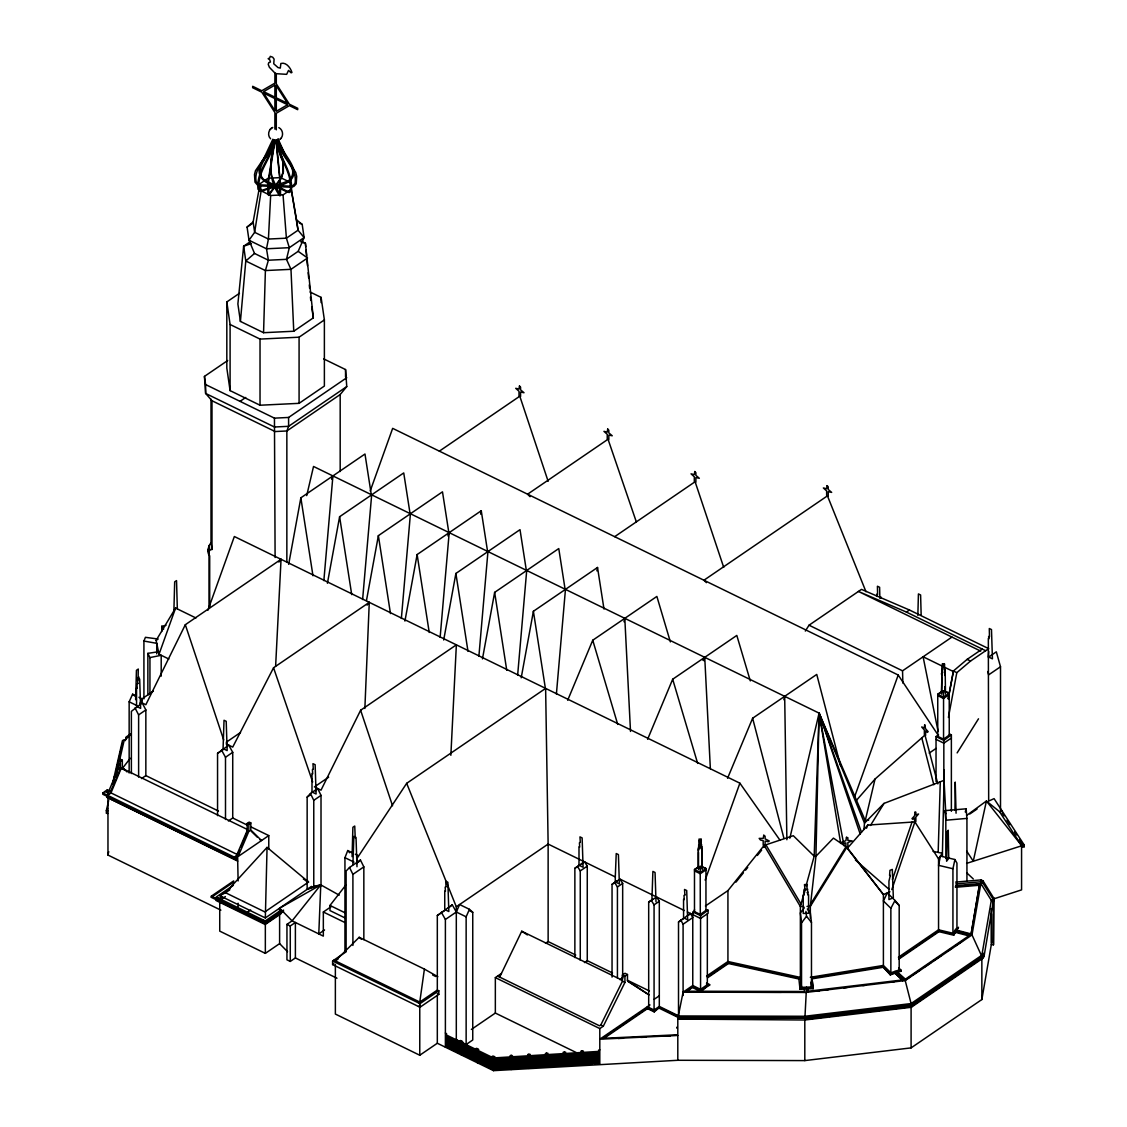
<?xml version="1.0" encoding="UTF-8"?>
<svg xmlns="http://www.w3.org/2000/svg" width="1127" height="1127" viewBox="0 0 1127 1127"><rect width="100%" height="100%" fill="white"/><g stroke="black" fill="none" stroke-linecap="round" stroke-linejoin="round"><path stroke-width="1.5" d="M677.806 1019.062L804.805 1020.005L911.306 1007.284L982.716 958.373L983.603 953.231M804.805 1020.005L806.509 987.167M701.6 866.381L705.953 868.508L705.953 910.306L708.094 910.207L700.571 915.659L692.767 911.856L692.767 985.533L683.089 992.154L677.806 1018.456L804.805 1018.146M677.806 1017.216L804.791 1017.526L804.805 1016.272L911.095 1003.565L981.856 955.231L991.309 900.346L980.87 883.526L981.194 879.891L955.569 882.103M944.032 771.643L944.06 770.009L944.032 774.193M306.713 495.598L313.531 466.465L819.09 713.123L815.948 856.266L810.327 906.376L810.327 918.012M933.057 851.364L942.271 853.238L942.355 856.45L944.046 780.349L884.019 803.396L864.508 823.133L863.944 829.416M300.867 241.023L305.403 243.235L313.306 317.884L293.753 331.239L263.563 332.704L265.394 270.565L268.381 260.224L266.493 248.785L268.423 239.051L270.649 195.492L261.14 190.857L260.098 183.701L268.141 178.207L280.538 177.615L290.048 182.25L298.049 230.218L304.107 237.572L298.19 251.335L286.469 259.337L268.381 260.224L254.519 253.448L248.997 240.248L247.081 227.076L253.138 221.949L260.098 183.701M944.032 776.404C943.778 781.913 944.313 767.445 944.06 772.995M944.06 779.757L944.032 780.941L944.06 775.221M938.171 852.406L940.284 781.8M265.338 917.927L219.737 895.683L225.541 892.739L264.845 911.912L308.559 882.047L267.057 847.377L265.338 917.927L311.489 886.4M789.83 838.234L819.09 713.123L864.508 823.133L865.24 820.625L819.09 713.123L814.187 856.196L806.03 885.892M364.866 708.489L369.276 602.353L273.551 667.762L232.725 747.102L226.118 743.876M450.856 755.301L456.365 644.841L360.626 710.249L321.012 790.168L315.475 787.477M275.622 666.212L281.046 559.302L185.321 624.71L145.848 704.713L142.227 702.952L131.38 711.348L131.38 773.559M323.858 580.616L332.916 475.918L331.606 479.158M362.612 599.522L371.671 494.838M401.367 618.441L410.425 513.743M440.136 637.347L449.194 532.648L447.884 535.888M478.89 656.252L487.949 551.554M517.645 675.158L526.703 570.473M556.4 694.077L565.458 589.379M263.563 332.704L240.417 321.42L245.785 260.999L243.643 246.221L250.546 241.516M274.594 140.551L267.972 182.306L267.789 194.055L268.677 195.45L281.271 178.517L283.398 171.952L283.215 160.738L280.158 153.033L277.115 139.973C277.383 153.004 302.853 168.374 288.188 181.01L263 190.026L260.689 190.125L259.069 188.533C256.914 171.29 272.523 157.724 274.072 140.762M274.932 141.072L268.437 181.982L268.973 194.154L281.201 177.601L282.933 172.234L282.75 161.71L279.721 154.075L276.397 139.79M338.058 959.035L335.367 960.88L359.189 937.298L424.4 969.107L419.765 1002.058L333.874 960.148M274.636 139.861C270.41 158.71 266.958 177.657 279.172 194.985L279.961 195.929L280.524 194.591L280.412 182.828L276.228 140.621M275.058 139.917L271.072 161.217L270.959 171.727L272.058 177.207L279.778 194.619L280.116 182.475L276.016 141.114M804.706 988.196L804.706 989.069L800.015 989.267L800.015 988.379L804.706 988.196L804.199 992.38L804.199 991.492L686.625 991.211L686.625 992.098L781.391 992.323M807.96 988.013L807.467 992.197L807.467 991.309L902.671 979.927L902.671 980.814L894.514 972.601L890.302 974.024L882.666 966.501L811.989 977.954L813.145 988.703L807.96 988.9L807.96 988.013L813.145 987.816M261.14 190.857L254.646 232.317L248.997 240.248L266.493 248.785L289.315 247.686L304.107 237.572L302.191 224.4L296.542 219.835L291.231 189.082M979.546 884.329L970.995 934.79L979.546 884.329L955.4 886.414M981.194 879.891L983.138 881.018L982.814 882.878L980.87 883.526L972.009 934.917L981.856 956.471L982.716 956.513L982.716 958.373M983.138 881.018L993.577 897.839L993.267 899.712L991.309 900.346L993.465 900.473L984.012 956.584L911.095 1006.665L911.095 1047.885L804.805 1060.592L677.806 1060.282L493.471 1070.65L437.318 1043.25L419.765 1055.238L335.367 1014.061L335.367 964.458M911.095 1047.885L981.856 999.536L991.309 944.665L993.465 944.792L993.577 897.839M993.465 944.792L993.789 897.853M288.667 564.345L300.853 497.824L364.979 454.012L371.431 495.57M327.422 583.265L339.607 516.73L403.734 472.931L410.2 514.476M366.486 600.466L378.376 535.649L442.488 491.837L448.955 533.395M404.931 621.076L417.131 554.554L481.257 510.742L487.709 552.3M443.7 639.995L455.886 573.46L520.012 529.662L526.464 571.206M480.623 514.151L481.257 510.742M482.455 658.901L494.64 592.379L558.767 548.567L565.233 590.125M521.209 677.806L533.395 611.285L597.521 567.473L603.987 609.031M596.901 570.882L597.521 567.473M209.692 607.65L209.692 555.935C206.664 551.991 208.213 546.271 211.003 542.679L211.003 399.212M948.216 698.571L953.386 671.002L967.121 659.38L982.223 649.067M948.413 717.462L956.809 672.678L970.544 661.042L988.675 648.659L909.447 610.003L861.479 589.379L809.031 625.203L805.326 631.064M948.216 698.895L953.386 671.551L923.098 656.773L938.101 731.437M952.935 868.748L954.935 859.535L940.411 856.069L938.552 865.325L952.935 868.748L952.935 933.241L938.552 929.817L898.402 957.246M107.967 813.426L106.347 813.314L106.347 810.623L108.671 800.508M112.559 783.645L122.477 740.566L124.238 739.749M106.741 811.595L107.53 808.186M113.038 784.265L114.207 779.137M116.18 770.586L122.477 743.256M116.109 775.362L118.772 763.81M119.532 760.5L124.083 740.693L130.309 735.128M125.322 740.636L126.562 736.72L130.69 733.902M220.878 910.151L107.967 855.055L108.741 851.646M624.006 621.766L624.809 618.329L630.514 731.451M703.938 660.76L704.741 657.337L702.924 660.309M783.885 699.768L784.688 696.331L786.871 839.742M937.847 783.899L924.971 735.072L875.045 779.039L865.24 820.625L868.706 820.047M965.29 812.032L966.121 808.806L944.933 810.637L945.821 820.217L966.938 818.399L966.121 808.806M805.129 889.203L800.367 906.517L800.367 977.419L801.536 987.365L811.468 986.97L811.468 922.478L810.327 912.785L807.341 908.982M208.481 554.075L209.735 549.863L209.101 545.482M892.429 879.511L912.011 822.104M891.809 889.597L914.899 821.907L867.818 825.063L847.279 848.335M273.312 140.044C271.706 157.498 255.618 171.501 258.027 189.294L260.027 191.238L262.83 191.125C273.128 185.406 296.767 186.392 293.584 169.036C290.09 158.372 280.581 150.3 278.017 138.72M168.853 659.027L159.034 654.223L175.587 608.059L195.943 617.99M207.889 610.327L234.346 536.522L739.89 783.18L780.011 840.249M370.234 490.963L392.661 428.359L898.205 675.017L938.453 735.607M692.767 914.631L694.528 909.7M705.136 880.131L739.89 783.18M854.675 796.578L898.205 675.017M344.947 952.16L344.947 857.675L347.75 850.547L352.286 852.759M143.918 698.895L143.918 641.052L145.425 637.318L158.118 639.023L156.118 640.39L159.034 654.223M866.522 828.232L867.818 825.063M107.516 795.268L110.981 792.901L121.336 767.98L246.602 829.106M234.36 857.154L237.825 854.787L239.755 850.124M241.051 846.997L247.531 831.416M567.684 700.261L592.746 640.235L656.872 596.437L670.368 641.897M647.616 739.27L672.678 679.243L736.804 635.431L750.3 680.891M727.563 778.264L752.625 718.237L816.751 674.425L840.559 765.811M107.967 793.028L118.687 767.839L118.687 760.753L120.659 759.401L122.322 760.218L122.322 767.304L127.083 771.981M122.322 760.218L120.35 761.556L120.35 768.656L109.615 793.831L104.896 791.52M247.193 830.543L236.459 855.717L238.121 856.52L248.842 831.346L248.842 824.26L250.814 822.907L249.166 822.104L247.193 823.443L247.193 830.543L248.842 831.346M270.649 147.905C267.381 157.695 253.293 170.008 264.281 179.996L286.92 191.041L288.991 191.322L290.442 189.871C292.33 172.516 278.327 158.019 276.96 140.889M272.016 144.735L274.044 139.973M545.51 943.341L548.131 941.552L548.131 844.067L545.623 688.386L406.678 783.321L456.308 906.784L456.308 1039.728L466.141 1044.518L466.141 916.814L469.438 909.32L459.619 904.53L456.308 912.011L445.39 919.477L445.39 1047.194L453.575 1041.587M129.154 773.023L129.154 701.797L132.606 694.204L135.761 695.753M139.987 703.375L142.058 698.825L153.357 691.119M355.216 837.882L354.737 826.021L352.892 827.274L352.089 856.647M944.905 675.482L944.426 663.62L942.581 664.874L942.017 673.566M272.875 139.213L263.563 158.963L255.477 170.67L254.491 174.572L254.984 182.123L257.322 184.884L260.605 185.913L290.583 187.195L293.865 186.434L296.204 183.87L296.697 176.361L295.711 172.375L287.624 159.992L278.313 139.438M273.706 140.354C271.861 155.78 252.913 165.908 256.209 181.799L258.111 184.039L260.816 184.898L290.372 186.152L293.076 185.532L294.978 183.447C298.091 167.219 279.242 156.216 277.425 140.396M499.515 977.447L521.731 931.226L622.132 980.208M271.339 144.749C269.268 153.455 261.21 159.104 259.435 167.585C256.238 183.842 277.172 185.758 287.075 192.154L289.583 192.492L291.386 190.702C293.471 172.572 278.918 157.414 276.833 139.734M497.585 976.081L599.564 1025.838L600.818 1024.964L622.428 981.237L622.428 975.038L624.992 973.277L627.471 974.503L627.471 980.701L649.082 994.916L627.866 981.378M471.382 1029.43L495.345 1013.06L599.803 1064.029L599.803 1028.571L603.311 1026.19L624.922 982.448L624.922 976.25L627.471 974.503M890.865 908.292L895.021 900.473L887.315 892.894L883.399 900.952L890.865 908.292L890.865 972.784L899.191 969.967L899.191 905.474L895.021 900.473M272.748 127.436C268.409 129.225 267.155 135.536 270.579 138.776M280.102 139.184C283.948 136.268 283.116 129.69 278.82 127.605M156.118 640.39L175.587 608.059M870.467 825.485L884.019 803.396M810.581 904.15L846.025 846.715L883.399 894.542L883.399 965.445L890.865 972.784M705.417 905.995L727.929 890.612L764.148 845.391L793.295 835.713L814.187 856.196L815.948 856.266L833.431 838.122L846.87 847.293L810.327 906.376L807.017 906.418M957.133 752.906L978.504 718.801M938.552 929.817L938.552 858.915L942.271 853.238M406.678 783.321L357.048 858.351L357.048 863.578M952.935 933.241L956.95 927.634L956.95 863.141L954.935 859.535M898.712 959.19L938.974 931.677L953.696 935.199L955.682 931.536L969.727 935.213L905.375 979.18L905.375 980.067L909.658 977.137M956.471 930.972L958.485 927.267L956.471 930.085L970.995 933.903M953.696 935.199L955.682 931.536M801.536 987.365L801.536 922.858L806.509 916.265L805.932 911.363M804.354 907.742L800.367 912.912L801.536 922.858M278.904 562.077L281.046 559.302M121.955 768.994L130.253 758.288M345.313 918.068L329.986 910.588L329.986 905.446L345.806 885.104M367.106 605.114L369.276 602.353M735.959 882.117L743.44 872.791M745.581 870.129L747.722 867.466M757.344 855.463L761.627 850.138M763.768 847.476L765.909 844.813L801.043 904.051M227.71 360.513L204.438 376.404L205.635 393.436L211.989 400.747L275.101 431.542L286.85 430.979L340.185 394.535L346.75 386.589L345.552 369.557L323.66 358.879M855.703 801.212L875.045 779.039M267.057 847.377L225.541 892.739L229.781 889.851M339.213 895.148L320.772 884.864L307.15 889.358L307.15 797.099L310.46 793.493L317.687 788.548L321.012 795.394L321.012 885.921M315.475 790.957L317.687 788.548M363.838 939.693L363.838 866.888L360.443 860.014L349.511 867.48L346.116 871.044L346.116 951.526M358.175 862.394L360.443 860.014M804.791 1017.526L911.532 1004.791L984.012 955.344L984.012 956.584M701.811 847.265L701.107 847.476M945.088 671.988L944.37 672.199M270.071 129.492L271.79 127.943M280.257 139.044L281.116 138.269M615.286 876.933L616.23 853.533L618.413 854.604L619.371 883.878L615.286 881.892L615.286 876.933L548.131 844.067L456.308 906.784M988.731 651.547L988.337 656.858L992.436 658.844L991.478 629.57L989.295 628.5L989.478 636.882L988.618 636.473L989.055 638.685L988.337 638.347L988.675 801.086L994.07 798.634L1024.204 844.982L1024.204 846.757L1021.569 847.335M254.519 253.448L245.785 260.999L265.394 270.565L290.977 269.325L307.544 257.998L298.19 251.335M217.553 815.61L217.553 753.385L228.753 745.158L232.725 752.329L232.725 818.005L228.387 820.963M701.642 845.095L700.938 845.222L701.811 846.574L701.374 849.068L701.966 848.659L701.966 867.17M944.905 669.818L944.637 673.791L945.229 673.382M418.511 1002.917L437.318 990.069L437.318 915.533L452.279 904.826L456.308 912.011L466.141 916.814M448.236 908.08L452.279 904.826M678.51 1016.624L678.51 921.985L690.485 913.518L692.767 917.589L683.089 924.21L683.089 995.535M688.188 915.363L690.485 913.518M966.557 815.497L986.421 801.015L999.564 811.708L1021.569 845.56L1021.569 889.879L993.253 899.05M693.598 912.264L694.486 911.616L694.486 869.551L698.726 866.635M936.03 781.462L936.03 736.579L938.537 734.762M936.861 736.988L937.749 736.34L937.749 694.26L941.989 691.358M694.486 911.616L700.29 914.462L706.939 909.644M937.749 736.34L943.553 739.185L950.202 734.367L951.371 734.931L951.371 811.299M943.834 781.546L943.834 740.383L951.371 734.931M270.649 195.492L283.046 194.901L291.09 189.406M247.081 227.076L252.462 223.4M310.066 291.992L321.096 297.373L324.379 319.913L324.379 386.054L299.078 403.339L260.027 405.227L230.091 390.618L226.823 368.078L226.823 301.937L239.459 293.302M226.823 301.937L230.091 324.491L260.027 339.086L299.078 337.198L324.379 319.913M240.037 401.353L245.728 397.465M204.438 376.404L205.635 384.575L274.453 418.145L288.597 417.455L346.75 377.728M346.75 386.589L288.597 426.316L274.453 427.006L205.635 393.436L205.635 384.575M439.361 451.152L519.801 396.197L548.145 481.328M138.621 777.095L138.621 714.884L145.848 709.94L142.227 702.952L142.058 698.825L138.917 697.289M236.557 860.07L106.628 797.169L237.698 861.113L237.698 858.098L236.022 859.253L102.796 794.253L102.796 792.957L107.276 789.9L110.347 791.393M141.509 778.574L145.848 775.615L145.848 709.94M226.217 742.256L240.516 732.48M217.553 753.385L223.343 749.441M225.499 819.484L225.499 757.259L232.725 752.329M614.68 536.677L695.105 481.736L723.717 567.374M314.377 786.928L328.661 777.165M307.15 797.099L310.038 795.127M307.15 889.358L313.771 886.4L313.771 800.339L321.012 795.394M236.022 859.253L236.022 857.957L268.775 835.586L251.532 827.176M237.698 861.113L238.121 880.948M211.327 897.36L211.327 896.176L233.641 880.934L233.641 882.117L211.327 897.36L265.394 923.731L283.581 911.306M233.359 885.329L216.215 897.036L265.211 920.942L281.088 910.095M219.737 895.683L229.823 888.78M215.806 899.543L218.117 897.965M219.244 898.529L222.075 896.599M221.146 899.459L225.386 896.557M247.87 911.898L250.659 909.996M261.408 921.801L263.718 920.21M265.394 923.731L265.394 922.548L283.581 910.123M216.215 898.219L216.215 900.6L265.211 924.506L281.088 913.659M352.906 945.426L352.906 874.355L363.838 866.888M290.273 961.43L290.273 925.985L295.387 922.478L295.387 957.936L290.273 961.43L286.948 959.81L286.948 924.365L292.076 920.872L320.772 884.864L313.771 886.4M324.562 929.958L318.786 933.903L320.772 884.864L279.609 908.179L292.076 920.872L323.336 936.128L323.336 912.011L331.38 906.517M219.737 900.431L219.737 931.127L265.338 953.372L279.609 943.623L279.609 912.926M437.318 990.069L438.812 990.802L438.812 994.38L420.005 1007.228L332.606 964.585L332.606 961.021L346.017 951.85M332.606 964.585L333.874 963.726M879.736 597.916L880.99 597.056L880.61 598.226M437.318 915.533L445.503 909.94M980.715 651.11L858.436 591.45L906.418 612.074L909.447 610.003M574.869 957.556L574.869 868.283L580.475 864.451M574.869 868.283L584.575 861.845L587.266 866.128L587.266 960.655L584.462 962.571M580.264 960.19L580.264 870.903L587.266 866.128M902.854 683.061L902.544 670.833L951.949 637.079M420.005 1007.228L420.005 1003.65L438.812 990.802M418.511 1006.496L419.765 1005.636L419.765 1055.238M612.046 977.123L612.046 884.343L617.272 880.765M612.046 884.343L619.977 879.116L684.328 910.517M617.427 977.997L617.427 886.977L622.668 883.399L619.977 879.116M944.06 666.649L944.285 669.973L944.877 669.565M495.345 1013.06L495.345 977.616L501.43 973.46M944.285 672.016L945.004 671.523M941.411 692.077L942.369 663.718L944.553 664.775L944.102 665.479M700.797 841.925L701.022 845.264L701.614 844.841M698.754 848.842L699.613 845.278L698.571 844.996L699.275 847.377L698.43 846.955L698.515 851.012M701.022 847.293L701.741 846.8M988.449 657.224L996.324 651.829L1000.508 666.761L1000.508 810.454M949.23 694.57L943.553 698.444L937.749 695.613M648.687 1007.383L648.687 902.065L652.618 899.374M648.687 902.065L656.618 896.993L659.309 901.276L659.309 1006.439L654.069 1010.017L647.349 1006.735M1000.508 666.761L988.675 674.834L987.759 671.523M654.069 1010.017L654.069 904.854L659.309 901.276M705.953 869.847L700.29 873.721L694.486 870.889M466.141 1044.518L472.748 1039.996L472.748 912.292L469.438 909.32M950.202 734.367L949.23 735.029L949.23 693.232L944.863 691.105M678.51 921.985L684.047 918.195M929.183 753.118L936.03 748.441M951.371 738.016L943.834 743.158L936.03 739.354M620.047 979.715L622.668 977.926L622.668 883.399M654.069 999.381L659.309 995.803M649.969 1004.946L599.803 1039.207L677.806 1035.459M677.454 1016.216L659.464 1007.439L654.223 1011.018L647.49 1007.735L602.677 1038.347L677.017 1034.783M604.128 1038.249L647.49 1008.623L647.49 1007.735M647.49 1008.623L654.223 1011.905L659.464 1007.439M706.629 976.067L727.929 961.514L800.367 977.419M686.625 991.211L692.964 986.872L700.769 990.675L709.658 984.604L706.53 983.082M707.446 976.982L728.422 962.641L798.804 978.081L800.015 989.267M686.625 992.098L692.964 986.872M707.446 977.87L728.422 963.529L798.804 978.969L798.804 978.081M692.767 985.533L700.571 989.337L707.333 984.716L707.333 913.828M692.964 987.759L700.769 991.563L709.658 984.604M969.812 813.99L977.067 809.031M898.712 958.302L938.974 930.789L953.696 934.311M912.518 975.179L919.674 970.305M923.971 967.36L931.113 962.486M933.973 960.528L941.13 955.64M948.272 950.751L952.569 947.821M955.428 945.877L962.585 940.989M276.298 129.83L276.298 113.249L289.4 105.642L297.697 109.685L297.697 108.277L289.4 104.219L276.298 83.835L276.298 73.692L286.652 74.34L288.526 70.409L291.118 72.818L291.935 72.466C290.653 68.057 286.202 61.844 280.862 63.478L280.299 68.099L278.031 67.578L273.748 63.774L274.1 59.111L272.678 57.195L270.283 56.35L269.719 58.012L268.127 58.66L269.818 59.872L270.41 62.013L268.761 62.675L268.24 64.38L269.395 67.31L274.903 73.016L274.889 83.144L261.788 90.752L252.673 86.3L252.673 87.723L261.788 92.175L274.889 112.559L274.889 129.14M581.884 863.493L584.575 861.845M700.219 866.367L694.486 869.551L700.29 872.383L705.953 868.508L700.219 866.367L700.29 914.462M804.791 1018.766L911.532 1006.031L912.631 1004.326M889.936 891.795L883.399 894.542L846.87 847.293M251.448 243.545L243.643 246.221L237.882 303.98L240.417 321.42M897.007 971.643L901.121 970.248L901.121 971.136L897.007 972.531L897.007 971.643L905.375 979.18M882.666 966.501L890.302 974.911L894.514 973.474M966.614 863.381L1024.204 844.982M161.739 631.5L161.739 626.288L165.993 625.316M999.564 811.708L1002.199 811.144M158.513 651.73L147.862 653.364L149.947 657.576L161.203 655.294L161.203 676.144M209.735 549.863L211.989 549.469L211.989 400.747M810.327 977.278L883.399 965.445M882.666 967.389L811.989 978.842L813.145 988.703M945.229 674.087L945.497 694.063M701.966 849.378L702.234 869.34M816.117 991.168L819.583 990.746M824.767 990.126L828.232 989.717M843.813 987.858L847.279 987.435M862.845 985.576L866.311 985.167M890.541 982.265L894.007 981.856M808.51 1017.709L813.736 1017.089M818.963 1016.469L822.442 1016.047M827.669 1015.427L832.895 1014.793M836.389 1014.385L841.615 1013.751M846.842 1013.131L850.322 1012.708M855.548 1012.088L860.774 1011.468M864.268 1011.046L869.495 1010.426M874.721 1009.792L879.948 1009.172M883.427 1008.75L888.654 1008.13M893.88 1007.51L899.107 1006.876M902.6 1006.467L907.827 1005.833M810.031 1018.752L813.511 1018.329M818.737 1017.709L823.964 1017.089M829.19 1016.455L832.684 1016.047M837.91 1015.413L843.137 1014.793M846.616 1014.37L851.843 1013.751M857.069 1013.131L860.563 1012.708M865.79 1012.088L871.016 1011.454M874.496 1011.046L879.722 1010.426M884.949 1009.792L890.175 1009.172M893.669 1008.75L898.895 1008.13M904.122 1007.496L909.348 1006.876M955.71 883.934L980.87 881.751L982.814 882.878L993.465 899.712M955.71 885.709L980.87 883.526M955.4 887.301L979.546 885.216M599.803 1049.843L598.564 1050.139L598.846 1051.392L583.068 1052.379L583.42 1051.111L581.757 1050.97L580.842 1051.252L581.123 1052.491L565.345 1053.477L565.698 1052.209L564.359 1052.054L563.12 1052.35L563.401 1053.604L547.637 1054.576L547.976 1053.322L546.313 1053.181L545.398 1053.449L545.679 1054.703L529.915 1055.689L530.253 1054.421L528.591 1054.28L527.675 1054.562L527.957 1055.802L512.193 1056.788C513.898 1054.985 508.77 1054.703 510.235 1056.915L494.471 1057.887L494.809 1056.633L492.344 1056.14L492.612 1057.535L478.341 1050.575L478.651 1049.476L477.439 1048.645L476.312 1048.321L476.58 1049.716L462.309 1042.757L462.619 1041.658L461.422 1040.827L460.295 1040.503L460.549 1041.897L446.292 1034.938L446.602 1033.839L445.39 1033.008M618.244 1038.488L623.428 1038.249M640.714 1037.418L645.898 1037.164M664.916 1036.248L670.1 1035.995M803.692 906.474L800.367 906.517L764.148 845.391M683.089 992.154L805.72 992.45L905.22 980.546L972.009 934.917L954.935 930.437M992.169 901.642L993.465 901.713M114.109 776.897L115.729 777.024M106.347 810.623L107.967 810.75M143.918 641.052L156.738 643.334L156.738 653.857M955.682 932.409L968.163 935.692M301.036 242.066L305.403 243.235L305.727 246.7M944.919 691.626L949.23 693.232L943.553 697.106L943.553 739.185M274.903 73.016L276.284 73.692M299.275 222.977L302.191 224.4M876.468 596.07L877.172 596.422L876.75 594.197L877.595 594.605L877.426 586.223L879.609 587.294L879.849 597.719M906.418 612.074L985.646 650.73M967.121 659.38L970.544 661.042M953.386 671.002L956.809 672.678M942.116 673.904L941.411 673.566L941.806 675.622M809.031 625.203L902.544 670.833M936.03 736.579L943.834 740.383M700.839 840.756L701.276 840.066L701.107 848.265L701.966 848.687M698.853 849.18L698.148 848.842L698.148 867.353L700.867 868.678M687.4 912.011L700.571 918.435L708.094 913.293L708.094 910.207M129.154 701.797L137.029 705.643M706.53 983.97L709.658 985.491M224.442 749.286L227.161 750.61L226.203 721.322L224.019 720.266L223.076 748.61M622.428 975.038L624.922 976.25M548.131 941.552L575.742 955.02M587.266 960.655L612.539 972.981M621.879 977.546L622.668 977.926M627.387 980.222L649.434 990.985M622.428 981.237L624.922 982.448M355.315 854.224L358.33 855.703M469.945 910.926L472.748 912.292M659.309 1006.439L679.074 1016.075M659.464 1008.327L677.454 1017.103M344.947 857.675L354.019 862.113M118.687 760.753L120.35 761.556M247.193 823.443L248.842 824.26M145.848 775.615L218.469 811.046M232.725 818.005L246.841 824.879M118.687 767.839L120.35 768.656M259.886 839.714L261.549 840.531L250.814 829.993L250.814 822.907M303.36 879.046L308.08 881.356M305.417 880.511L308.559 882.047M600.818 1024.964L603.311 1026.19M495.345 977.616L599.803 1028.571M110.981 792.901L237.825 854.787M102.796 792.957L236.022 857.957M329.986 905.446L345.313 912.926M323.336 912.011L344.693 922.435M432.613 974.982L435.726 976.517M437.318 993.648L438.812 994.38M286.948 924.365L290.273 925.985M211.327 896.176L265.394 922.548M332.606 961.021L420.005 1003.65M295.387 957.936L336.973 978.222M208.044 551.018L209.059 551.582M424.4 969.107L437.811 976.7M521.731 931.226L527.38 934.931M941.778 677.116L941.778 694.246M698.515 852.392L698.515 869.523M132.606 694.204L134.902 696.12M855.365 859.971L889.062 889.344M359.189 937.298L361.513 939.369M897.007 972.531L905.375 980.067M895.021 971.375L905.22 980.546L911.095 1003.565M894.514 972.601L902.671 979.927M944.905 686.611L945.229 691.879M966.881 872.96L973.277 878.933M706.432 582.659L703.938 580.236L827.443 495.852L865.973 591.703M250.349 830.36L257.505 837.375M121.857 767.67L124.238 770.009M895.782 902.121L899.191 905.474M898.782 967.966L901.121 970.248M898.782 968.854L901.121 971.136M279.609 943.623L287.54 951.695M530.028 496.683L527.591 494.204L608.031 439.248L636.375 522.012M347.75 850.547L349.624 852.745M806.509 916.265L811.468 922.478M1021.569 845.56L986.421 801.015L973.277 861.211L966.755 851.195M161.739 626.288L163.654 629.091M1002.199 812.919L1004.115 815.863M1006.989 820.273L1009.862 824.682M1014.638 832.05L1016.554 834.994M1019.428 839.404L1024.204 846.757M914.899 821.907L938.552 858.915M651.378 900.572L654.069 904.854M614.736 882.695L617.427 886.977M577.573 866.635L580.264 870.903M680.793 920.139L683.089 924.21M441.347 912.278L445.39 919.477M221.526 750.103L225.499 757.259M135.001 707.883L138.621 714.884M349.511 867.48L352.906 874.355M310.46 793.493L313.771 800.339M840.686 843.433L819.09 713.123L861.465 832.289M844.024 845.757L819.09 713.123L823.583 726.211M273.551 667.762L312.672 781.969M819.09 713.123L860.295 834.332M360.626 710.249L392.548 805.777M185.321 624.71L223.681 739.89M672.678 679.243L697.669 763.43M592.746 640.235L617.723 724.436M944.933 810.637L945.821 813.821L945.821 858.549M752.625 718.237L783.941 838.389M921.787 737.875L933.818 784.744M533.395 611.285L545.51 689.203M494.64 592.379L506.756 670.297M455.886 573.46L468.001 651.378M417.131 554.554L429.232 632.472M378.376 535.649L390.477 613.567M339.607 516.73L351.723 594.647M300.853 497.824L312.968 575.742M311.7 306.783L313.306 317.884M296.542 219.835L298.049 230.218L286.399 238.177L268.423 239.051L254.646 232.317L253.138 221.949M211.003 542.679L211.989 549.469M208.664 547.736L209.228 551.582M208.044 549.342L208.481 552.399M810.905 982.124L811.468 986.97M306.051 250.166L306.544 255.364M307.023 260.576L307.516 265.775M308.164 272.706L308.657 277.904M309.305 284.849L309.629 288.315M310.446 296.979L310.77 300.444M283.046 194.901L286.399 238.177L289.315 247.686L286.469 259.337L290.977 269.325L293.753 331.239M944.046 780.349L945.821 813.821M704.741 657.337L710.362 768.713M991.633 913.814L991.633 942.792M991.309 908.601L991.309 944.665M983.392 955.978L983.392 957.217M982.392 956.738L982.392 958.598M981.856 958.33L981.856 999.536M966.938 818.399L966.938 881.117M956.062 813.215L955.231 782.068L954.963 810.186M938.974 930.789L938.974 931.677M921.168 615.398L920.604 594.986L918.42 593.915L917.857 615.384M911.63 1006.932L911.63 1005.073L911.306 1007.284M911.532 1004.791L911.532 1006.031M890.302 974.024L890.302 974.911M804.805 1060.592L804.805 1016.272L677.806 1015.962L677.806 1060.282M728.422 962.641L728.422 963.529M727.929 890.612L727.929 961.514M700.571 915.659L700.571 989.337M700.769 990.675L700.769 991.563M676.763 1027.232L676.763 1028.106M656.013 901.769L655.055 872.481L652.885 871.41L651.927 899.769M654.223 1011.018L654.223 1011.905M647.884 1007.932L647.884 1008.82M582.081 1050.956L582.081 1065.128M564.359 1052.054L564.359 1066.241M546.637 1053.153L546.637 1067.339M528.915 1054.266L528.915 1068.438M511.193 1055.365L511.193 1069.551M493.471 1056.464L493.471 1070.65M477.439 1048.645L477.439 1062.831M461.422 1040.827L461.422 1055.013M437.318 995.366L437.318 1043.25M356.991 866.719L356.033 837.431L353.864 836.375L352.906 864.733M345.552 369.557L345.552 376.953M340.185 394.535L340.185 471.523M321.096 297.373L321.096 302.599M299.078 337.198L299.078 403.339M288.597 417.455L288.597 426.316L286.85 430.979L286.85 562.19M279.609 908.179L279.609 911.743M275.594 185.518L275.594 186.561M275.101 557.513L274.453 418.145M268.775 835.586L268.775 848.885M265.338 924.379L265.338 953.372M265.211 922.125L265.211 924.506M260.027 339.086L260.027 405.227M238.121 903.22L238.121 908.334M230.091 324.491L230.091 390.618M209.059 553.315L209.059 608.467M177.333 608.848L176.53 580.588L174.685 581.842L173.882 611.214M149.947 657.576L149.947 694.077M147.862 653.364L147.862 695.063M139.086 680.187L138.846 676.947L138.128 677.44L138.283 669.044L136.437 670.297L135.634 699.67M126.562 736.72L126.069 738.932L126.069 737.368M107.967 797.324L107.967 855.055M107.276 789.9L107.276 791.182M947.286 836.84L946.61 861.239L948.723 858.394L948.23 830.247L947.103 831.754L947.286 836.84M890.344 875.51L888.949 881.06L888.949 899.571L893.345 897.81L892.316 869.396L889.964 870.34L889.583 875.355L890.344 875.51M137.846 683.54L136.959 684.047L137.255 688.231L136.55 687.893L136.55 706.404L140.636 708.39L139.678 679.102L137.494 678.045L137.846 683.54M313.306 769.149L312.418 769.642L312.714 773.84L311.996 773.488L311.996 791.999L316.095 794L315.137 764.712L312.954 763.655L313.306 769.149M446.038 886.681L445.165 887.174L445.447 891.372L444.742 891.02L444.742 909.531L448.828 911.532L447.87 882.244L445.7 881.173L446.038 886.681M580.306 842.362L579.419 842.869L579.701 847.053L578.996 846.715L578.996 865.226L583.082 867.212L582.138 837.939L579.954 836.868L580.306 842.362M684.878 894.951L683.99 895.458L684.272 899.642L683.568 899.304L683.568 917.801L687.653 919.801L686.709 890.513L684.526 889.457L684.878 894.951M699.444 844.489L699.275 845.335L699.318 840.15L701.163 838.897L700.797 840.066L699.106 838.995L699.444 844.489M804.932 889.893L803.776 890.879L804.706 892.077L803.579 892.922L804.143 894.908L803.227 894.951L803.227 913.448L808.566 913.25L808.566 894.739L807.636 894.768L808.2 892.739L807.087 892.781L808.017 891.387L806.862 889.823L807.791 889.316L806.862 888.78L807.312 884.47L804.467 884.582L804.932 888.851L804.002 889.457L804.932 889.893M914.983 812.215L914.617 815.779L912.011 818.639L912.856 819.343L914.617 818.005L914.617 822.541L915.857 821.597L915.857 817.061L918.561 814.004L915.857 814.835L915.857 812.173L914.983 812.215M846.476 837.319L845.884 840.686L841.728 842.221L843.066 843.362L845.884 842.911L845.884 847.448L847.856 847.124L847.856 842.587L852.181 840.911L847.856 840.376L847.856 837.713L846.476 837.319M924.675 724.788L924.365 727.831L921.703 726.985L924.365 730.057L924.365 734.593L925.591 735.551L925.591 731.014L927.31 732.367L928.141 731.662L925.591 728.789L924.675 724.788M519.477 386.012L519.012 389.054L515.715 388.322L519.012 391.28L519.012 395.816L520.575 396.577L520.575 392.041L524.013 392.731L520.575 389.829L520.575 387.167L519.477 386.012M607.707 429.049L607.242 432.106L603.945 431.359L607.242 434.332L607.242 438.868L608.819 439.629L608.819 435.092L612.243 435.783L608.819 432.881L608.819 430.218L607.707 429.049M694.795 471.537L694.317 474.594L691.034 473.847L694.317 476.82L694.317 481.342L695.894 482.117L695.894 477.58L699.318 478.271L695.894 475.355L695.894 472.706L694.795 471.537M827.133 485.652L826.654 488.709L823.372 487.963L826.654 490.935L826.654 495.471L828.232 496.232L828.232 491.696L831.656 492.386L828.232 489.47L828.232 486.822L827.133 485.652M763.768 835.262L763.19 838.418L759.175 838.389L760.471 840.038L763.19 840.643L763.19 845.18L765.106 845.602L765.106 841.066L768.149 841.742L769.29 841.024L765.106 838.854L765.106 836.192L763.768 835.262M274.889 85.103L263.619 91.639L274.889 97.147L274.889 85.103M287.568 104.755L276.298 111.305L276.298 99.246L287.568 104.755M943.482 691.09L937.749 694.26L943.553 697.106L943.482 691.09M494.978 1058.802L494.302 1069.748L494.978 1058.802M496.359 1058.718L495.669 1069.664L496.359 1058.718M497.725 1058.633L497.035 1069.579L497.725 1058.633M499.219 1058.535L498.528 1069.481L499.219 1058.535M500.585 1058.45L499.895 1069.396L500.585 1058.45M501.952 1058.366L501.276 1069.312L501.952 1058.366M503.332 1058.281L502.642 1069.227L503.332 1058.281M504.811 1058.183L504.121 1069.129L504.811 1058.183M506.178 1058.098L505.445 1058.154L505.445 1069.044L506.178 1069.002L506.178 1058.098M507.544 1058.014L506.826 1058.07L506.826 1068.959L507.544 1068.917L507.544 1058.014M508.911 1057.929L508.192 1057.971L508.192 1068.875L508.911 1068.833L508.911 1057.929M510.292 1057.844L509.559 1057.887L509.559 1068.79L510.292 1068.748L510.292 1057.844M512.7 1057.704L512.024 1068.635L512.7 1057.704M514.081 1057.605L513.391 1068.551L514.081 1057.605M515.448 1057.52L514.757 1068.466L515.448 1057.52M516.927 1057.436L516.251 1068.382L516.927 1057.436M518.307 1057.351L517.617 1068.297L518.307 1057.351M519.674 1057.267L518.998 1068.199L519.674 1057.267M521.054 1057.182L520.364 1068.114L521.054 1057.182M522.534 1057.084L521.843 1068.03L522.534 1057.084M523.9 1056.999L523.167 1057.041L523.167 1067.945L523.9 1067.903L523.9 1056.999M525.267 1056.915L524.548 1056.957L524.548 1067.861L525.267 1067.818L525.267 1056.915M526.633 1056.83L525.915 1056.872L525.915 1067.776L526.633 1067.734L526.633 1056.83M528.014 1056.746L527.281 1056.788L527.281 1067.692L528.014 1067.649L528.014 1056.746M530.423 1056.591L529.746 1067.537L530.423 1056.591M531.803 1056.506L531.113 1067.452L531.803 1056.506M533.17 1056.422L532.479 1067.368L533.17 1056.422M534.649 1056.323L533.973 1067.269L534.649 1056.323M536.029 1056.238L535.339 1067.184L536.029 1056.238M537.396 1056.154L536.706 1067.1L537.396 1056.154M538.776 1056.069L538.086 1067.015L538.776 1056.069M540.256 1055.985L539.565 1066.917L540.256 1055.985M541.622 1055.9L540.89 1055.943L540.89 1066.846L541.622 1066.79L541.622 1055.9M542.989 1055.816L542.27 1055.858L542.27 1066.762L542.989 1066.706L542.989 1055.816M544.355 1055.731L543.637 1055.774L543.637 1066.677L544.355 1066.621L544.355 1055.731M545.736 1055.633L545.003 1055.689L545.003 1066.579L545.736 1066.536L545.736 1055.633M548.145 1055.492L547.468 1066.438L548.145 1055.492M549.525 1055.407L548.835 1066.353L549.525 1055.407M550.892 1055.323L550.201 1066.255L550.892 1055.323M552.371 1055.224L551.695 1066.17L552.371 1055.224M553.751 1055.14L553.061 1066.086L553.751 1055.14M555.118 1055.055L554.428 1066.001L555.118 1055.055M556.499 1054.971L555.808 1065.917L556.499 1054.971M557.978 1054.872L557.287 1065.818L557.978 1054.872M559.33 1054.787L558.612 1054.83L558.612 1065.733L559.33 1065.691L559.33 1054.787M560.711 1054.703L559.978 1054.745L559.978 1065.649L560.711 1065.607L560.711 1054.703M562.077 1054.618L561.359 1054.661L561.359 1065.564L562.077 1065.522L562.077 1054.618M563.458 1054.534L562.725 1054.576L562.725 1065.48L563.458 1065.438L563.458 1054.534M565.867 1054.379L565.19 1065.325L565.867 1054.379M567.247 1054.294L566.557 1065.24L567.247 1054.294M568.614 1054.21L567.923 1065.156L568.614 1054.21M570.093 1054.125L569.417 1065.071L570.093 1054.125M571.474 1054.041L570.783 1064.973L571.474 1054.041M572.84 1053.956L572.15 1064.888L572.84 1053.956M574.207 1053.872L573.53 1064.804L574.207 1053.872M575.7 1053.773L575.009 1064.719L575.7 1053.773M577.052 1053.689L576.334 1053.731L576.334 1064.635L577.052 1064.592L577.052 1053.689M578.433 1053.604L577.7 1053.646L577.7 1064.55L578.433 1064.508L578.433 1053.604M579.799 1053.52L579.081 1053.562L579.081 1064.466L579.799 1064.423L579.799 1053.52M581.18 1053.435L580.447 1053.477L580.447 1064.381L581.18 1064.339L581.18 1053.435M583.589 1053.28L582.898 1064.226L583.589 1053.28M584.969 1053.196L584.279 1064.142L584.969 1053.196M586.336 1053.111L585.646 1064.057L586.336 1053.111M587.815 1053.012L587.139 1063.958L587.815 1053.012M589.196 1052.928L588.505 1063.874L589.196 1052.928M590.562 1052.843L589.872 1063.789L590.562 1052.843M591.929 1052.759L591.252 1063.705L591.929 1052.759M593.422 1052.674L592.732 1063.606L593.422 1052.674M594.774 1052.59L594.056 1052.632L594.056 1063.536L594.774 1063.479L594.774 1052.59M596.155 1052.491L595.422 1052.548L595.422 1063.437L596.155 1063.395L596.155 1052.491M597.521 1052.407L596.803 1052.463L596.803 1063.353L597.521 1063.31L597.521 1052.407M598.888 1052.322L598.169 1052.379L598.169 1063.268L598.888 1063.226L598.888 1052.322M287.568 103.332L276.298 97.838L276.298 85.793L287.568 103.332M274.889 98.556L263.619 93.062L274.889 110.615L274.889 98.556M446.757 1036.107L446.757 1046.997L446.757 1036.107M447.997 1036.699L447.997 1047.603L447.997 1036.699M449.236 1037.305L449.236 1048.209L449.236 1037.305M450.575 1037.967L450.575 1048.871L450.575 1037.967M451.814 1038.573L451.814 1049.476L451.814 1038.573M453.054 1039.179L453.054 1050.082L453.054 1039.179M454.308 1039.784L454.308 1050.688L454.308 1039.784M455.646 1040.432L455.646 1051.336L455.646 1040.432M456.872 1041.038L456.224 1040.714L456.872 1051.942L456.872 1041.038M458.111 1041.644L457.463 1041.32L458.111 1052.548L458.111 1041.644M459.351 1042.25L458.703 1041.926L459.351 1053.153L459.351 1042.25M460.591 1042.855L459.943 1042.531L460.591 1053.759L460.591 1042.855M462.788 1043.926L462.788 1054.816L462.788 1043.926M464.028 1044.532L464.028 1055.421L464.028 1044.532M465.268 1045.138L465.268 1056.027L465.268 1045.138M466.606 1045.786L466.606 1056.689L466.606 1045.786M467.846 1046.391L467.846 1057.295L467.846 1046.391M469.086 1046.997L469.086 1057.901L469.086 1046.997M470.325 1047.603L470.325 1058.507L470.325 1047.603M471.678 1048.265L471.678 1059.155L471.678 1048.265M472.903 1048.857L472.255 1048.533L472.903 1059.76L472.903 1048.857M474.143 1049.462L473.495 1049.138L474.143 1060.366L474.143 1049.462M475.383 1050.068L474.735 1049.744L475.383 1060.972L475.383 1050.068M476.622 1050.674L475.974 1050.35L476.622 1061.578L476.622 1050.674M478.806 1051.745L478.806 1062.648L478.806 1051.745M480.046 1052.35L480.046 1063.24L480.046 1052.35M481.285 1052.956L481.285 1063.846L481.285 1052.956M482.638 1053.604L482.638 1064.508L482.638 1053.604M483.877 1054.21L483.877 1065.114L483.877 1054.21M485.117 1054.816L485.117 1065.719L485.117 1054.816M486.357 1055.421L486.357 1066.325L486.357 1055.421M487.695 1056.084L487.695 1066.973L487.695 1056.084M488.935 1056.675L488.273 1056.365L488.935 1067.579L488.935 1056.675M490.175 1057.281L489.512 1056.971L490.175 1068.185L490.175 1057.281M491.414 1057.887L490.752 1057.563L491.414 1068.79L491.414 1057.887M492.654 1058.492L491.992 1058.168L492.654 1069.396L492.654 1058.492"/></g></svg>
